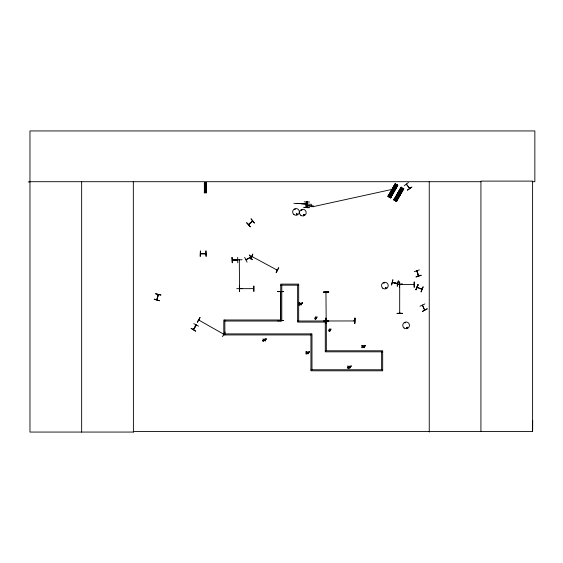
<?xml version="1.0" encoding="UTF-8"?>
<svg xmlns="http://www.w3.org/2000/svg" width="563" height="563" viewBox="0 0 563 563"><rect width="100%" height="100%" fill="white"/><g stroke="black" fill="none" stroke-linecap="round" stroke-linejoin="round"><path stroke-width="0.84" d="M532.218 181.701L534.85 181.701L534.85 130.94L29.966 130.94L29.966 432.06L133.403 432.06L133.332 431.469L532.605 431.469L532.682 420.582M294.723 209.492L295.195 209.133L294.843 209.401M296.427 214.299C297.75 212.42 297.187 216.178 296.497 214.046M301.529 209.999C302.155 211.083 302.057 208.901 301.522 210.147M304.147 215.01C303.344 213.785 303.464 216.016 304.076 215.08M304.259 215.024C303.253 213.124 303.183 216.79 304.301 214.897M385.303 287.841C386.422 289.586 386.317 286.412 385.374 287.721M385.458 287.953C386.274 286.743 386.119 288.974 385.521 288.031M407.415 327.645C406.458 328.757 406.958 326.737 407.309 327.497M198.809 320.044L199.33 320.34L198.901 319.883M223.849 334.281L223.321 334.232M196.206 325.104L193.433 329.594M245.848 259.663L250.676 257.298M293.893 203.327L306.926 203.926M296.279 203.447L300.452 203.581M298.123 203.482L306.941 203.743M303.886 207.515L309.263 207.761M304.175 201.843L309.551 202.04M305.998 207.325L306.265 201.948M306.293 207.339L306.49 201.962M306.511 204.432L306.962 204.869M307.166 207.381L307.461 202.011M311.874 206.797L311.944 205.453M313.07 206.86L313.141 205.516M239.493 259.796L239.493 260.395L239.303 259.796M239.31 288.601L239.493 288.003L239.43 288.685L253.589 288.629M280.663 291.655L280.48 292.253L280.473 291.655M280.416 319.981L280.473 320.467L280.473 291.711L280.691 292.141M325.921 292.739L325.956 292.176M325.956 292.232L326.174 320.966M326.174 320.875L325.956 320.446M399.681 313.225L399.702 284.414M399.667 284.435L399.871 285.012L399.941 284.442M399.653 312.697L399.864 313.225M399.92 313.112L399.92 312.739M416.747 270.852L418.379 275.863M418.668 275.863L416.923 270.789M397.07 283.604L397.647 283.379L392.376 282.401M392.826 279.846L391.559 285.082L392.861 279.853M392.868 282.689L392.397 282.38L397.605 283.71L392.341 282.584M397.14 286.145L398.217 280.874M397.408 286.194L398.414 280.909M239.521 288.488L239.303 259.853M399.653 284.526L413.995 284.442M406.226 184.214L409.653 188.352M154.325 299.192L159.484 300.748L154.304 299.263M157.183 299.213L156.852 299.805M158.062 294.674L156.859 299.748L158.351 294.632M160.891 294.935L155.655 293.696M296.61 214.088C297.222 215.425 297.306 213.349 296.75 213.975M384.1 283.105L383.537 282.95L384.093 283.027M406.577 327.483C407.14 329.615 408.048 326.068 406.577 327.624M395.423 199.816L395.472 199.886M158.055 294.618L158.21 295.096M252.14 221.421C254.42 219.697 246.348 225.404 249.212 224.348M418.091 284.836L416.057 289.818M415.804 289.713L417.837 284.73M417.598 287.707L417.134 287.221L422.088 289.276L417.134 287.482M421.525 289.269L422.032 289.227M421.103 291.88L423.109 286.884M422.356 305.287L424.615 310.044M200.47 253.646L205.847 253.533M250.563 258.91L252.829 254.026L250.598 258.931M252.344 256.637L251.999 256.489M252.28 256.876L251.935 256.489L277.235 270.149M276.095 272.485L278.594 267.721M276.299 272.591L278.769 267.812M326.498 320.741L326.012 320.685M354.113 320.748L354.676 320.966L354.113 320.931M191.16 328.328L195.713 331.206L191.146 328.363M193.778 323.626L198.514 326.181M193.454 329.545L196.044 324.893M199.928 317.476L197.289 322.163M197.458 322.261L200.118 317.588M222.476 336.702L225.2 332.064M388.083 196.473L395.303 183.819L388.125 196.501M388.287 196.593L395.451 183.904M388.386 196.649L395.592 183.988M388.435 196.677L395.655 184.017M388.554 196.747L395.754 184.08M389.11 196.079L392.51 190.118M393.354 188.633L395.479 184.91L393.403 188.654M389.153 196.1L392.566 190.153M388.92 196.944L389.631 197.346M390.229 196.705L393.643 190.751M394.48 189.259L396.612 185.537L394.536 189.288M390.286 196.733L393.685 190.78M389.99 197.55L397.232 184.903M390.265 197.704L397.492 185.051M390.448 197.81L397.64 185.136M390.469 197.824L397.689 185.164M390.567 197.88L397.851 185.255L395.142 183.728L387.921 196.388L390.631 197.916M393.91 199.893L401.13 187.233M394.016 199.949L401.257 187.303M401.384 187.373L394.163 200.034L401.018 188.155M394.311 200.118L401.159 188.239M401.686 187.549L394.466 200.21L401.736 187.578M394.663 200.322L400.99 189.126M394.853 200.414L395.571 200.822M396.162 200.175L402.172 189.78M395.902 201.012L403.122 188.352L395.923 201.019M396.099 201.125L403.27 188.436M403.418 188.521L396.204 201.188L403.474 188.556M396.352 201.273L403.594 188.626M396.507 201.357L403.727 188.696M252.667 221.28L248.79 224.686M200.527 253.646L205.861 253.836M325.956 320.98L354.599 320.959M232.42 259.923L237.692 260.197L232.42 260.197M250.19 226.882L246.636 222.842M404.143 185.755L408.435 182.518M407.471 190.125L411.884 187.043L407.422 190.069M193.623 329.686L196.191 325.055M223.757 334.45L223.286 334.176M280.663 320.467L280.656 319.925M247.073 262.161L244.673 257.347M252.175 259.663L249.571 254.948L252.147 259.677M419.963 306.23L424.833 303.95M427.19 308.848L422.454 311.416L427.176 308.813M276.792 269.712L277.327 269.987M414.284 271.683L419.358 269.888M418.372 275.99L417.106 271.239M418.189 275.391L418.492 275.384M421.131 275.131L416.008 276.778M416.092 277.038L421.194 275.314M250.626 257.319L246.003 259.853M157.028 299.847L158.294 294.695M405.029 322.472L405.022 323.056L405.107 322.5M313.077 206.663L395.705 188.591L393.368 187.254M297.63 321.037L326.47 320.966M409.604 188.338L406.493 184.157M232.42 259.895L237.614 259.93M205.798 250.936L205.981 256.313M200.491 253.864L205.861 253.779M253.822 286.088L253.843 291.465L253.864 286.088M414.213 287.257L414.192 281.873L414.199 287.257M239.437 291.472L239.416 286.088L239.402 291.472M236.706 259.74L242.09 259.775M242.09 288.587L236.713 288.692M277.876 291.402L283.259 291.641L277.876 291.374M277.876 291.634L283.259 291.606M323.359 292.155L328.743 292.084M397.084 313.317L402.461 313.281M397.084 313.514L402.461 313.507M325.886 318.144L325.646 323.528M277.876 320.523L283.259 320.523M354.169 320.748L354.599 320.685M323.359 321.079L328.743 321.044M354.169 320.931L354.655 320.931M326.434 321.283L328.743 320.966L323.366 321.297M325.886 323.528L325.843 318.144M28.15 181.912L29.966 181.905M29.966 181.701L480.929 181.701M206.417 183.01L204.348 183.017L204.39 192.736L206.417 192.729L206.41 183.01M204.482 184.002L206.276 184.002M204.482 184.664L206.276 184.664M204.482 185.649L206.276 185.649M204.482 186.522L206.276 186.522M204.482 187.507L206.276 187.507M204.482 191.744L206.276 191.744M204.186 192.018L206.579 192.018M204.186 192.096L206.579 192.096M232.005 257.354L232.266 262.738M237.685 257.354L237.727 262.738M232.308 262.738L232.033 257.354M280.747 285.167L298.679 285.167M280.747 319.995L223.8 319.995L223.8 334.936L310.938 334.936M224.848 321.037L281.789 321.037L281.789 285.167M326.329 322.085L297.63 322.085L297.63 285.167M224.848 333.894L311.979 333.894L311.979 369.764M325.287 350.784L382.678 350.784L382.678 370.806L310.938 370.806L310.938 333.894M382.678 351.826L325.287 351.826L325.287 322.085M310.938 369.764L382.678 369.764M422.503 305.09L424.565 309.946M301.261 203.813L311.782 204.348M306.441 204.355L307.039 204.383M306.553 204.411L306.926 204.376M306.434 204.58L307.032 204.608M306.427 204.728L307.025 204.756M306.413 204.953L307.011 204.981M311.916 205.974L307.44 205.748L311.902 206.276M306.103 205.755L307.433 205.826M306.096 205.903L307.426 205.974M303.9 207.29L309.277 207.564M155.606 293.893L160.835 295.153M296.877 214.714L296.497 214.412M389.223 196.895L389.772 196.564M395.705 200.076L395.106 200.365M277.109 270.149L276.792 269.951M423.073 286.87L421.033 291.852M326.146 292.176L326.146 292.718M394.593 185.114L396.929 186.452M400.525 188.591L402.862 189.921M394.1 185.973L396.436 187.303M400.033 189.442L402.369 190.78M399.301 190.73L401.637 192.06M392.714 188.394L395.05 189.731M398.646 191.87L400.983 193.2M391.982 189.682L394.318 191.012M397.914 193.151L400.251 194.488M388.843 195.192L391.179 196.529M394.776 198.669L397.112 199.999M388.238 195.34L391.355 197.12M388.181 195.438L391.299 197.219M394.177 198.816L397.288 200.59M389.483 196.339L389.856 196.55M394.121 198.915L397.232 200.688M389.476 196.36L389.842 196.571M223.807 334.26L198.894 320.122M246.784 222.709L250.352 226.727M280.691 291.768L280.663 292.197M206.072 250.929L206.185 256.313M354.767 318.144L354.803 323.528M532.605 431.469L532.605 181.117L480.929 181.117L480.929 431.469M429.245 181.701L429.245 432.06M381.63 351.826L381.63 369.764M326.329 321.037L326.329 350.784M298.679 321.037L298.679 284.118L280.747 284.118L280.747 321.037M224.848 319.995L224.848 334.936M206.276 192.729L206.297 183.01L206.178 192.729M206.135 183.01L206.135 192.729M205.945 192.729L205.924 183.01L205.833 192.729M205.791 183.01L205.798 192.729M204.932 183.017L204.967 192.736M204.833 183.017L204.819 192.736M204.735 183.017L204.7 192.736M204.58 183.017L204.629 192.736M204.503 183.017L204.482 192.736M133.325 181.701L133.403 432.06M81.649 181.701L81.649 432.06M363.494 346.724C363.564 348.736 365.253 346.041 363.501 346.653M300.403 303.633C301.261 308.045 302.62 300.487 300.403 303.633M307.278 352.508C308.137 356.921 309.495 349.363 307.278 352.508M349.067 366.787C349.926 371.2 351.284 363.649 349.067 366.787M300.719 303.52C300.846 307.18 302.275 301.655 300.719 303.52M307.595 352.396C307.715 356.034 309.157 350.573 307.595 352.396M349.377 366.675C349.503 370.334 350.932 364.81 349.377 366.675M307.173 201.997L306.891 207.367L307.201 201.997M363.205 346.449L363.438 347.575L364.338 347.66A0.725 0.725 0 0 0 364.606 347.315L364.416 346.414L363.501 346.435L364.465 345.45L363.578 345.626L363.205 346.449M266.222 338.757L265.947 339.637L266.222 338.757M302.472 302.676L302.204 303.563L302.472 302.676M309.347 351.551L309.073 352.438L309.347 351.551M316.969 316.92L316.695 317.806L316.969 316.92M330.917 329.01L330.643 329.897L330.917 329.01M351.136 365.83L350.862 366.717L351.136 365.83M365.26 345.358L364.993 346.238L365.26 345.358M315.998 317.553C315.343 318.925 314.999 316.293 315.998 317.553M329.946 329.644C329.292 331.016 328.947 328.384 329.946 329.644M316.35 318.665C313.246 321.431 315.906 313.422 316.35 318.665M330.305 330.755C327.194 333.521 329.855 325.513 330.305 330.755M315.196 318.503C315.54 320.27 316.582 317.433 315.196 318.503M329.144 330.587C329.489 332.353 330.53 329.524 329.144 330.587M392.939 189.555C393.685 191.835 394.705 187.936 392.939 189.555M398.871 193.025C399.617 195.305 400.638 191.406 398.871 193.025M263.787 339.44L262.759 340.868L263.878 341.129L262.478 340.812C264.497 339.602 261.563 338.004 263.787 339.44M348.694 366.513L347.674 367.949L348.786 368.209L347.385 367.892C349.989 366.851 345.738 364.873 348.694 366.513M204.995 186.916C205.481 188.436 206.178 185.839 204.995 186.916M299.375 302.774L298.904 303.091L299.319 303.295L299.319 304.822C297.792 305.069 301.114 305.076 299.615 304.822L299.375 302.774M306.251 351.643L305.779 351.966L306.195 352.171L306.195 353.698C304.667 353.944 307.989 353.951 306.483 353.698L306.251 351.643M362.164 345.45L361.692 345.766L362.108 345.978L362.108 347.498C360.58 347.744 363.902 347.758 362.403 347.498L362.164 345.45M418.02 284.808L415.987 289.79L418.056 284.822M396.915 185.713L390.539 196.881L396.957 185.734M401.074 187.197L393.868 199.865L396.563 201.385L403.784 188.732L401.074 187.197M265.082 339.215L264.314 340.108L265.082 340.108L265.082 339.215M265.096 338.856L264.075 340.348L265.082 340.348L265.377 341.129L265.645 340.108L265.096 338.856M251.084 218.887L254.434 223.11L251.07 218.901M200.414 251.049L200.231 256.439L200.379 251.049M399.639 281.873L399.512 287.257L399.639 281.873M402.461 284.125L397.077 284.435L402.461 284.097M328.736 291.859L323.359 292.19L328.736 291.859M354.993 318.144L354.725 323.528L354.993 318.144M283.259 320.446L277.876 320.783L283.259 320.446M404.044 328.004A3.364 3.364 0 0 0 409.442 325.822A3.364 3.364 0 0 0 404.853 322.24A3.364 3.364 0 0 0 404.044 328.004M382.812 288.228A3.357 3.357 0 0 0 388.196 286.046A3.357 3.357 0 0 0 383.614 282.471A3.357 3.357 0 0 0 382.812 288.228M293.935 214.545A3.357 3.357 0 0 0 299.326 212.371A3.357 3.357 0 0 0 294.745 208.789A3.357 3.357 0 0 0 293.935 214.545M300.776 215.27A3.357 3.357 0 0 0 306.166 213.096A3.357 3.357 0 0 0 301.585 209.513A3.357 3.357 0 0 0 300.776 215.27"/></g></svg>
